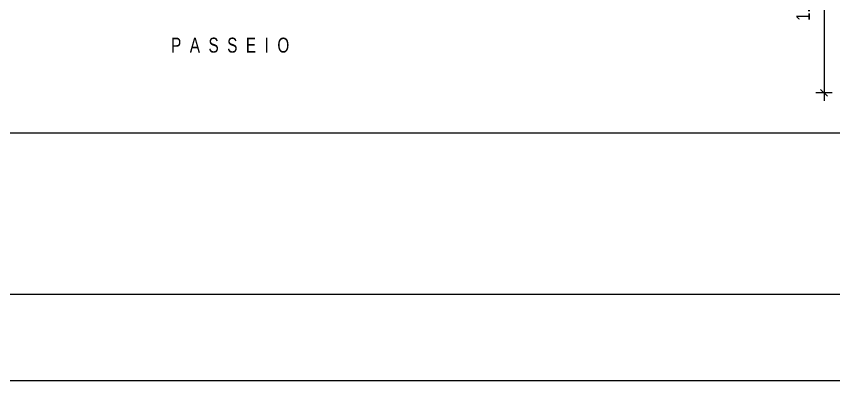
# Model space of a CAD drawing. Extents: x 425 to 531, y 796 to 840.
# Drawn here: x 435.55 to 442.67, y 795.74 to 798.91 of the extents above; entities that cross this region are included whole.
import ezdxf
from ezdxf.enums import TextEntityAlignment as Align

# ---------------------------------------------------------------- set-up
doc = ezdxf.new("R2010")
doc.units = 0
doc.header["$MEASUREMENT"] = 0
doc.header["$PDSIZE"] = -5
doc.linetypes.add('CONTINU', pattern=[0])
doc.layers.get('0').update_dxf_attribs({"linetype": 'CONTINUOUS'})
doc.layers.get('Defpoints').update_dxf_attribs({"linetype": 'CONTINUOUS'})
for name, color, linetype, lineweight in [('E-Pen-C', 4, 'CONTINUOUS', 15), ('E-Pen-G', 3, 'CONTINUOUS', 30), ('E-Txt-W', 7, 'CONTINUOUS', 20)]:
    doc.layers.add(name, color=color, linetype=linetype, lineweight=lineweight)
doc.layers.add('E-txt-g', color=3, linetype='CONTINUOUS')
doc.styles.add('F2', font='swisscl.ttf')
doc.styles.add('REG60', font='romans.shx', dxfattribs={"width": 0.8, "height": 0.15})
doc.styles.add('REG80', font='romans.shx', dxfattribs={"width": 0.8, "height": 0.2})
doc.dimstyles.new('DIMENSION-1', dxfattribs={"dimtxt": 0.11, "dimasz": 0.07, "dimexe": 1, "dimexo": 0, "dimgap": 0.12, "dimtad": 1, "dimzin": 7, "dimdsep": 46, "dimtxsty": 'F2', "dimblk1": 'TRACO', "dimblk2": 'TRACO', "dimsah": 1, "dimcen": 1, "dimse1": 1, "dimse2": 1, "dimclrd": 256, "dimclre": 256, "dimclrt": 6, "dimadec": 0, "dimazin": 0, "dimtfac": 1, "dimtix": 1, "dimtmove": 2, "dimatfit": 3, "dimldrblk": 'TRACO', "dimfxl": 1, "dimtolj": 1, "dimtzin": 0, "dimarcsym": 0})

# ---------------------------------------------------------------- blocks, each defined once
blk = doc.blocks.new('TXT-AMB75')
at = {"layer": 'E-txt-g', "style": 'REG80', "width": 0.8, "flags": 8}
blk.add_attdef('TXT', text='', height=0.2, dxfattribs=at).set_placement((0.0055, 0.2964), align=Align.CENTER)
at = {"layer": 'E-Txt-W', "style": 'REG60', "width": 0.8, "flags": 8}
blk.add_attdef('TXT', text='', height=0.15, dxfattribs=at).set_placement((0.0055, 0.0271), align=Align.CENTER)
blk = doc.blocks.new('TRACO')
at = {"layer": 'E-Pen-C'}
for p, q in [((-1, 0), (1, 0)), ((0, 1), (0, -1))]:
    blk.add_line(p, q, dxfattribs=at)
at = {"layer": 'E-Pen-G'}
blk.add_line((-0.42, -0.42), (0.42, 0.42), dxfattribs=at)
blk = doc.blocks.new('*D350')
at = {"color": 4, "lineweight": -2, "transparency": 16777216}
blk.add_line((442.5906, 799.673), (442.5906, 798.313), dxfattribs=at)
at = {"layer": 'Defpoints', "color": 0, "linetype": 'CONTINU', "transparency": 16777216}
for p in [(442.65, 799.743), (442.5906, 798.243), (442.7469, 798.243)]:
    blk.add_point(p, dxfattribs=at)
at = {"color": 4, "linetype": 'CONTINU', "lineweight": -2, "transparency": 16777216, "xscale": 0.07, "yscale": 0.07, "zscale": 0.07}
for p, rotation in [((442.5906, 799.743), 90), ((442.5906, 798.243), 270)]:
    blk.add_blockref('TRACO', p, dxfattribs=dict(at, rotation=rotation))
at = {"color": 4, "linetype": 'CONTINU', "transparency": 16777216, "insert": (442.4092, 798.993), "char_height": 0.12, "attachment_point": 5, "rotation": 90, "style": 'F2'}
blk.add_mtext('\\A1;1.50', dxfattribs=at)

msp = doc.modelspace()

# ---------------------------------------------------------------- linework, layer by layer
at = {"color": 8, "linetype": 'Continuous', "ltscale": 0.35}
msp.add_line((453.5447, 797.893), (433.7559, 797.893), dxfattribs=at)
at = {"color": 2, "linetype": 'Continuous'}
msp.add_lwpolyline([(424.5378, 795.7362), (472.0968, 795.7362), (472.0968, 840.2862), (424.5378, 840.2862)], close=True, dxfattribs=at)
at = {"color": 1, "linetype": 'Continuous'}
msp.add_lwpolyline([(426.4128, 839.5362), (471.3468, 839.5362), (471.3468, 796.4862), (426.4128, 796.4862)], close=True, dxfattribs=at)

# ---------------------------------------------------------------- block references
ref = msp.add_blockref('TXT-AMB75', (437.4507, 798.3893), dxfattribs=dict(xscale=0.7290000000000001, yscale=0.7290000000000001, zscale=0.7290000000000001))
ref.add_attrib('TXT', 'P  A  S  S  E  I  O', dxfattribs={"layer": 'E-txt-g', "color": 2, "height": 0.13, "style": 'F2'}).set_placement((437.4164, 798.5948), align=Align.CENTER)

# ---------------------------------------------------------------- dimensions: what is measured, and where the dimension line sits
at = {"color": 8, "linetype": 'CONTINU'}
dim = msp.add_linear_dim(base=(442.5906, 798.243), p1=(442.65, 799.743), p2=(442.7469, 798.243), angle=90, dimstyle='DIMENSION-1', override={"dimtxt": 0.12, "dimclrd": 4, "dimclrt": 4, "dimfxl": 0.1, "dimfxlon": 1}, dxfattribs=at)
dim.commit()
dim.dimension.update_dxf_attribs({"geometry": '*D350', "text_midpoint": (442.4092, 798.993)})

doc.saveas('drawing.dxf')
